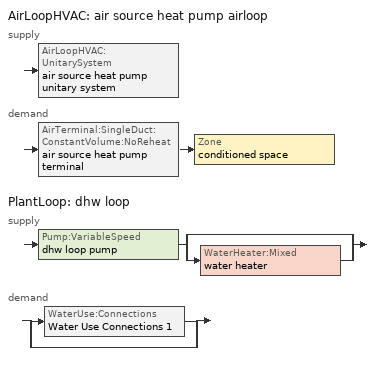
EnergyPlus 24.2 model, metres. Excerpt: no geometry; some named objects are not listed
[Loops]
AirLoopHVAC 'air source heat pump airloop'
 supply: AirLoopHVAC:UnitarySystem 'air source heat pump unitary system'
 demand: AirTerminal:SingleDuct:ConstantVolume:NoReheat 'air source heat pump terminal' > Zone 'conditioned space'
PlantLoop 'dhw loop'
 supply: Pump:VariableSpeed 'dhw loop pump' > split
  | bypass
  | WaterHeater:Mixed 'water heater'
 demand: split
  | WaterUse:Connections 'Water Use Connections 1'
  | bypass
[ZoneControl:Thermostat]
conditioned space Thermostat: Zone or ZoneList=conditioned space; Control Type Schedule=conditioned space Thermostat Schedule; Control 1=conditioned space temperature setpoint; Temperature Difference Between Cutout And Setpoint {deltaC}=0
[ThermostatSetpoint:DualSetpoint]
conditioned space temperature setpoint: Heating Setpoint Temperature Schedule=heating setpoint; Cooling Setpoint Temperature Schedule=cooling setpoint
[AirLoopHVAC:UnitarySystem] Control Type=Load; Controlling Zone or Thermostat Location=conditioned space; Dehumidification Control Type=None; Availability Schedule=Always On Discrete; Fan Placement=BlowThrough; DX Heating Coil Sizing Ratio=1; Use DOAS DX Cooling Coil=No; Minimum Supply Air Temperature {C}=2; Latent Load Control=SensibleOnlyLoadControl; Heating Supply Air Flow Rate Method=SupplyAirFlowRate; No Load Supply Air Flow Rate Method=SupplyAirFlowRate; No Load Supply Air Flow Rate {m3/s}=0; No Load Supply Air Flow Rate Control Set To Low Speed=Yes; Maximum Supply Air Temperature {C}=48.8889; Maximum Outdoor Dry-Bulb Temperature for Supplemental Heater Operation {C}=21; Ancillary On-Cycle Electric Power {W}=0; Ancillary Off-Cycle Electric Power {W}=0
Name | Supply Fan | Supply Air Fan Operating Mode Schedule | Heating Coil | Cooling Supply Air Flow Rate Method | Heating Supply Air Flow Rate {m3/s} | Cooling Coil | Cooling Supply Air Flow Rate {m3/s} | Design Specification Multispeed Object
unit heater unitary system | unit heater supply fan | unit heater auto fan schedule | unit heater htg coil | None | 0.00141584
air source heat pump unitary system | air source heat pump supply fan | air source heat pump auto fan schedule | air source heat pump htg coil | SupplyAirFlowRate | 0.223231 | air source heat pump clg coil | 0.284584 | Unitary System Performance Multispeed 1
[Fan:SystemModel] Availability Schedule=Always On Discrete; Speed Control Method=Discrete; Electric Power Minimum Flow Rate Fraction=0.2; Design Pressure Rise {Pa}=500; Motor Efficiency=1; Motor In Air Stream Fraction=1; Design Electric Power Consumption {W}=Autosize; Design Power Sizing Method=PowerPerFlow; Electric Power Per Unit Flow Rate Per Unit Pressure {W/((m3/s)-Pa)}=1.66667; Fan Total Efficiency=0.7; Motor Loss Radiative Fraction=0
Name | Design Maximum Air Flow Rate {m3/s} | Electric Power Per Unit Flow Rate {W/(m3/s)} | Number of Speeds | Speed Flow Fraction 1 | Speed Electric Power Fraction 1 | Speed Flow Fraction 2 | Speed Electric Power Fraction 2 | Speed Flow Fraction 3 | Speed Electric Power Fraction 3 | Speed Flow Fraction 4 | Speed Electric Power Fraction 4
unit heater supply fan | 0.00141584 | 28251.7 | 1 | 1 | 1
air source heat pump supply fan | 0.284584 | 794.58 | 4 | 0.28891 | 0.02411 | 0.394 | 0.06116 | 0.80701 | 0.52557 | 1 | 1
[Coil:Heating:Fuel]
unit heater htg coil: Availability Schedule=Always On Discrete; Fuel Type=OtherFuel1; Burner Efficiency=0.3; Nominal Capacity {W}=0.293071; On Cycle Parasitic Electric Load {W}=0; Off Cycle Parasitic Fuel Load {W}=0
[ZoneHVAC:Baseboard:Convective:Electric]
electric baseboard: Availability Schedule=Always On Discrete; Heating Design Capacity {W}=11104.2; Efficiency=1
[AirTerminal:SingleDuct:ConstantVolume:NoReheat]
air source heat pump terminal: Availability Schedule=Always On Discrete; Maximum Air Flow Rate {m3/s}=0.284584
[Zone equipment]
conditioned space: unit heater unitary system, electric baseboard, air source heat pump terminal
[AirLoopHVAC]
air source heat pump airloop: Design Supply Air Flow Rate {m3/s}=0.284584; Design Return Air Flow Fraction of Supply Air Flow=1
[Sizing:System]
air source heat pump airloop: Type of Load to Size On=Sensible; Design Outdoor Air Flow Rate {m3/s}=Autosize; Central Heating Maximum System Air Flow Ratio=0.3; Preheat Design Temperature {C}=7; Preheat Design Humidity Ratio {kgWater/kgDryAir}=0.008; Precool Design Temperature {C}=12.8; Precool Design Humidity Ratio {kgWater/kgDryAir}=0.008; Central Cooling Design Supply Air Temperature {C}=12.8; Central Heating Design Supply Air Temperature {C}=16.7; Type of Zone Sum to Use=NonCoincident; 100% Outdoor Air in Cooling=Yes; 100% Outdoor Air in Heating=Yes; Central Cooling Design Supply Air Humidity Ratio {kgWater/kgDryAir}=0.0085; Central Heating Design Supply Air Humidity Ratio {kgWater/kgDryAir}=0.008; Cooling Supply Air Flow Rate Method=DesignDay; Cooling Supply Air Flow Rate {m3/s}=0; Cooling Supply Air Flow Rate Per Floor Area {m3/s-m2}=0.00996765; Cooling Fraction of Autosized Cooling Supply Air Flow Rate=1; Cooling Supply Air Flow Rate Per Unit Cooling Capacity {m3/s-W}=3.94755e-05; Heating Supply Air Flow Rate Method=DesignDay; Heating Supply Air Flow Rate {m3/s}=0; Heating Supply Air Flow Rate Per Floor Area {m3/s-m2}=0.00996765; Heating Fraction of Autosized Heating Supply Air Flow Rate=1; Heating Fraction of Autosized Cooling Supply Air Flow Rate=1; Heating Supply Air Flow Rate Per Unit Heating Capacity {m3/s-W}=3.15882e-05; System Outdoor Air Method=ZoneSum; Zone Maximum Outdoor Air Fraction=1; Cooling Design Capacity Method=CoolingDesignCapacity; Cooling Design Capacity {W}=Autosize; Cooling Design Capacity Per Floor Area {W/m2}=234.7; Fraction of Autosized Cooling Design Capacity=1; Heating Design Capacity Method=HeatingDesignCapacity; Heating Design Capacity {W}=Autosize; Heating Design Capacity Per Floor Area {W/m2}=157; Fraction of Autosized Heating Design Capacity=1; Central Cooling Capacity Control Method=OnOff; Occupant Diversity=Autosize
[AvailabilityManager:Scheduled]
air source heat pump airloop Availability Manager: Schedule=Always On Discrete
[Coil:Heating:DX:MultiSpeed]
air source heat pump htg coil: Availability Schedule=Always On Discrete; Minimum Outdoor Dry-Bulb Temperature for Compressor Operation {C}=-28.8889; Crankcase Heater Capacity {W}=50; Maximum Outdoor Dry-Bulb Temperature for Crankcase Heater Operation {C}=10; Defrost Energy Input Ratio Function of Temperature Curve=Defrosteir; Maximum Outdoor Dry-Bulb Temperature for Defrost Operation {C}=4.44444; Defrost Strategy=ReverseCycle; Defrost Control=Timed; Defrost Time Period Fraction=0.058333; Resistive Defrost Heater Capacity {W}=AutoSize; Apply Part Load Fraction to Speeds Greater than 1=No; Fuel Type=Electricity; Region number for Calculating HSPF=4; Number of Speeds=2; Speed Gross Rated Heating Capacity 1 {W}=1946.98; Speed Gross Rated Heating COP 1 {W/W}=4.41255; Speed Rated Air Flow Rate 1 {m3/s}=0.104783; Speed Rated Supply Air Fan Power Per Volume Flow Rate 2017 1 {W/(m3/s)}=773.3; Speed Rated Supply Air Fan Power Per Volume Flow Rate 2023 1 {W/(m3/s)}=934.4; Speed Heating Capacity Function of Temperature Curve Name 1=Heat-CAP-fT1; Speed Heating Capacity Function of Flow Fraction Curve Name 1=Heat-CAP-fFF1; Speed Energy Input Ratio Function of Temperature Curve Name 1=Heat-EIR-fT1; Speed Energy Input Ratio Function of Flow Fraction Curve Name 1=Heat-EIR-fFF1; Speed Part Load Fraction Correlation Curve Name 1=Heat-PLF-fPLR1; Speed Rated Waste Heat Fraction of Power Input 1=0.2; Speed Waste Heat Function of Temperature Curve Name 1=ConstantBiquadratic 1; Speed Gross Rated Heating Capacity 2 {W}=5341.95; Speed Gross Rated Heating COP 2 {W/W}=3.6864; Speed Rated Air Flow Rate 2 {m3/s}=0.292691; Speed Rated Supply Air Fan Power Per Volume Flow Rate 2017 2 {W/(m3/s)}=773.3; Speed Rated Supply Air Fan Power Per Volume Flow Rate 2023 2 {W/(m3/s)}=934.4; Speed Heating Capacity Function of Temperature Curve Name 2=Heat-CAP-fT2; Speed Heating Capacity Function of Flow Fraction Curve Name 2=Heat-CAP-fFF2; Speed Energy Input Ratio Function of Temperature Curve Name 2=Heat-EIR-fT2; Speed Energy Input Ratio Function of Flow Fraction Curve Name 2=Heat-EIR-fFF2; Speed Part Load Fraction Correlation Curve Name 2=Heat-PLF-fPLR2; Speed Rated Waste Heat Fraction of Power Input 2=0.2; Speed Waste Heat Function of Temperature Curve Name 2=ConstantBiquadratic 1
[Coil:Cooling:DX:MultiSpeed]
air source heat pump clg coil: Availability Schedule=Always On Discrete; Condenser Type=AirCooled; Minimum Outdoor Dry-Bulb Temperature for Compressor Operation {C}=-25; Apply Part Load Fraction to Speeds Greater than 1=No; Apply Latent Degradation to Speeds Greater than 1=No; Crankcase Heater Capacity {W}=50; Maximum Outdoor Dry-Bulb Temperature for Crankcase Heater Operation {C}=10; Basin Heater Capacity {W/K}=0; Basin Heater Setpoint Temperature {C}=2; Fuel Type=Electricity; Number of Speeds=2; Speed Gross Rated Total Cooling Capacity 1 {W}=2094.41; Speed Gross Rated Sensible Heat Ratio 1=0.804913; Speed Gross Rated Cooling COP 1 {W/W}=5.56409; Speed Rated Air Flow Rate 1 {m3/s}=0.112091; Speed Rated Evaporator Fan Power Per Volume Flow Rate 2017 1 {W/(m3/s)}=773.3; Speed Rated Evaporator Fan Power Per Volume Flow Rate 2023 1 {W/(m3/s)}=934.4; Speed Total Cooling Capacity Function of Temperature Curve Name 1=Cool-CAP-fT1; Speed Total Cooling Capacity Function of Flow Fraction Curve Name 1=Cool-CAP-fFF1; Speed Energy Input Ratio Function of Temperature Curve Name 1=Cool-EIR-fT1; Speed Energy Input Ratio Function of Flow Fraction Curve Name 1=Cool-EIR-fFF1; Speed Part Load Fraction Correlation Curve Name 1=Cool-PLF-fPLR1; Speed Nominal Time for Condensate Removal to Begin 1 {s}=1000; Speed Ratio of Initial Moisture Evaporation Rate and Steady State Latent Capacity 1=1.5; Speed Maximum Cycling Rate 1 {cycles/hr}=3; Speed Latent Capacity Time Constant 1 {s}=45; Speed Rated Waste Heat Fraction of Power Input 1=0.2; Speed Waste Heat Function of Temperature Curve Name 1=ConstantBiquadratic; Speed Evaporative Condenser Effectiveness 1=0.9; Speed Evaporative Condenser Air Flow Rate 1 {m3/s}=AutoSize; Speed Rated Evaporative Condenser Pump Power Consumption 1 {W}=AutoSize; Speed Gross Rated Total Cooling Capacity 2 {W}=5401.67; Speed Gross Rated Sensible Heat Ratio 2=0.759942; Speed Gross Rated Cooling COP 2 {W/W}=4.93839; Speed Rated Air Flow Rate 2 {m3/s}=0.284495; Speed Rated Evaporator Fan Power Per Volume Flow Rate 2017 2 {W/(m3/s)}=773.3; Speed Rated Evaporator Fan Power Per Volume Flow Rate 2023 2 {W/(m3/s)}=934.4; Speed Total Cooling Capacity Function of Temperature Curve Name 2=Cool-CAP-fT2; Speed Total Cooling Capacity Function of Flow Fraction Curve Name 2=Cool-CAP-fFF2; Speed Energy Input Ratio Function of Temperature Curve Name 2=Cool-EIR-fT2; Speed Energy Input Ratio Function of Flow Fraction Curve Name 2=Cool-EIR-fFF2; Speed Part Load Fraction Correlation Curve Name 2=Cool-PLF-fPLR2; Speed Nominal Time for Condensate Removal to Begin 2 {s}=1000; Speed Ratio of Initial Moisture Evaporation Rate and Steady State Latent Capacity 2=1.5; Speed Maximum Cycling Rate 2 {cycles/hr}=3; Speed Latent Capacity Time Constant 2 {s}=45; Speed Rated Waste Heat Fraction of Power Input 2=0.2; Speed Waste Heat Function of Temperature Curve Name 2=ConstantBiquadratic; Speed Evaporative Condenser Effectiveness 2=0.9; Speed Evaporative Condenser Air Flow Rate 2 {m3/s}=AutoSize; Speed Rated Evaporative Condenser Pump Power Consumption 2 {W}=AutoSize
[UnitarySystemPerformance:Multispeed]
Unitary System Performance Multispeed 1: Number of Speeds for Heating=2; Number of Speeds for Cooling=2; Single Mode Operation=No; No Load Supply Air Flow Rate Ratio=1; Heating Speed Supply Air Flow Ratio 1=0.368313; Cooling Speed Supply Air Flow Ratio 1=0.394; Heating Speed Supply Air Flow Ratio 2=1.02881; Cooling Speed Supply Air Flow Ratio 2=1
[PlantLoop]
dhw loop: Fluid Type=Water; Plant Equipment Operation Scheme=dhw loop Operation Schemes; Maximum Loop Temperature {C}=100; Minimum Loop Temperature {C}=0; Maximum Loop Flow Rate {m3/s}=0.01; Minimum Loop Flow Rate {m3/s}=0; Plant Loop Volume {m3}=0.003; Load Distribution Scheme=Optimal; Plant Loop Demand Calculation Scheme=SingleSetpoint; Common Pipe Simulation=None
[Sizing:Plant]
dhw loop: Loop Type=Heating; Design Loop Exit Temperature {C}=56; Loop Design Temperature Difference {deltaC}=5.55556; Sizing Option=NonCoincident; Zone Timesteps in Averaging Window=1; Coincident Sizing Factor Mode=None
[Pump:VariableSpeed]
dhw loop pump: Design Maximum Flow Rate {m3/s}=0.01; Design Pump Head {Pa}=1; Design Power Consumption {W}=0; Motor Efficiency=0.85; Fraction of Motor Inefficiencies to Fluid Stream=0; Coefficient 1 of the Part Load Performance Curve=0; Coefficient 2 of the Part Load Performance Curve=1; Coefficient 3 of the Part Load Performance Curve=0; Coefficient 4 of the Part Load Performance Curve=0; Design Minimum Flow Rate {m3/s}=0; Pump Control Type=Intermittent; Skin Loss Radiative Fraction=0.5; Design Power Sizing Method=PowerPerFlowPerPressure; Design Electric Power per Unit Flow Rate {W/(m3/s)}=348701.1; Design Shaft Power per Unit Flow Rate per Unit Head {W/((m3/s)-Pa)}=1.28205; Design Minimum Flow Rate Fraction=0
[WaterHeater:Mixed]
water heater: Tank Volume {m3}=0.221447; Setpoint Temperature Schedule=water heater setpoint; Deadband Temperature Difference {deltaC}=2; Maximum Temperature Limit {C}=99; Heater Control Type=Cycle; Heater Maximum Capacity {W}=5500.06; Heater Minimum Capacity {W}=0; Heater Ignition Minimum Flow Rate {m3/s}=0; Heater Ignition Delay {s}=0; Heater Fuel Type=Electricity; Heater Thermal Efficiency=1; Off Cycle Parasitic Fuel Consumption Rate {W}=0; Off Cycle Parasitic Fuel Type=Electricity; Off Cycle Parasitic Heat Fraction to Tank=0; On Cycle Parasitic Fuel Consumption Rate {W}=0; On Cycle Parasitic Fuel Type=Electricity; On Cycle Parasitic Heat Fraction to Tank=0; Ambient Temperature Indicator=Zone; Ambient Temperature Zone=conditioned space; Off Cycle Loss Coefficient to Ambient Temperature {W/K}=2.93714; Off Cycle Loss Fraction to Zone=1; On Cycle Loss Coefficient to Ambient Temperature {W/K}=2.93714; On Cycle Loss Fraction to Zone=1; Use Side Effectiveness=1; Source Side Effectiveness=1; Use Side Design Flow Rate {m3/s}=Autosize; Source Side Design Flow Rate {m3/s}=Autosize; Indirect Water Heating Recovery Time {hr}=1.5; Source Side Flow Control Mode=IndirectHeatPrimarySetpoint
[WaterHeater:Sizing]
water heater: Design Mode=PeakDraw; Time Storage Can Meet Peak Draw {hr}=0.538503; Time for Tank Recovery {hr}=0; Nominal Tank Volume for Autosizing Plant Connections {m3}=1
[SetpointManager:Scheduled]
Setpoint Manager Scheduled 1: Control Variable=Temperature; Schedule=dhw temp
[WaterUse:Connections]
Water Use Connections 1: Drain Water Heat Exchanger Type=None; Drain Water Heat Exchanger Destination=Plant; Water Use Equipment Name 1=dhw fixtures; Water Use Equipment Name 2=dhw distribution waste; Water Use Equipment Name 3=clothes washer; Water Use Equipment Name 4=dishwasher
[WaterUse:Equipment]
Name | Peak Flow Rate {m3/s} | Flow Rate Fraction Schedule | Target Temperature Schedule
dhw fixtures | 4.42001e-06 | dhw fixtures schedule | mixed water temperature schedule
dhw distribution waste | 1.33996e-06 | dhw fixtures schedule | mixed water temperature schedule
clothes washer | 9.69919e-07 | clothes washer schedule
dishwasher | 2.90872e-07 | dishwasher schedule
[PlantEquipmentOperationSchemes]
dhw loop Operation Schemes: Control Scheme Object Type 1=PlantEquipmentOperation:HeatingLoad; Control Scheme Name 1=dhw loop Heating Operation Scheme; Control Scheme Schedule Name 1=Always On Discrete
[PlantEquipmentOperation:HeatingLoad]
dhw loop Heating Operation Scheme: Load Range Lower Limit 1 {W}=0; Load Range Upper Limit 1 {W}=1000000000; Range Equipment List Name 1=dhw loop Heating Equipment List
[PlantEquipmentList]
dhw loop Heating Equipment List: WaterHeater:Mixed, water heater
[EnergyManagementSystem:GlobalVariable]
air_source_heat_pump_airloop_Fan_RTF
infil_program_Qfan
infil_program_Qinf
natural_vent_program_Qnv
natural_vent_program_Qwhf
[EnergyManagementSystem:InternalVariable]
air_source_heat_pump_airloop_max_sup_fan_mfr: Internal Data Index Key=air source heat pump supply fan; Internal Data Type=Fan Maximum Mass Flow Rate
[EnergyManagementSystem:Sensor]
Name | Output:Variable or Output:Meter Index Key | Output:Variable or Output:Meter
airflow_gain | infil flow | Infiltration Sensible Heat Gain Energy
airflow_gain_1 | natural vent flow | Infiltration Sensible Heat Gain Energy
airflow_gain_2 | whole house fan flow | Infiltration Sensible Heat Gain Energy
airflow_loss | infil flow | Infiltration Sensible Heat Loss Energy
airflow_loss_1 | natural vent flow | Infiltration Sensible Heat Loss Energy
airflow_loss_2 | whole house fan flow | Infiltration Sensible Heat Loss Energy
air_source_heat_pump_airloop_Fan_RTF_s | air source heat pump supply fan | Fan Runtime Fraction Speed 1
air_source_heat_pump_airloop_Fan_RTF_s_1 | air source heat pump supply fan | Fan Runtime Fraction Speed 2
air_source_heat_pump_airloop_Fan_RTF_s_2 | air source heat pump supply fan | Fan Runtime Fraction Speed 3
air_source_heat_pump_airloop_Fan_RTF_s_3 | air source heat pump supply fan | Fan Runtime Fraction Speed 4
air_source_heat_pump_clg_coil_s | air source heat pump clg coil | Cooling Coil Total Cooling Energy
air_source_heat_pump_htg_coil_s | air source heat pump htg coil | Heating Coil Heating Energy
air_source_heat_pump_supply_fan_s | air source heat pump supply fan | Fan Electricity Energy
clg_load_cond |  | Cooling:EnergyTransfer:Zone:CONDITIONED SPACE
clg_sp_s; clg_sp_s_1 | cooling setpoint | Schedule Value
clothes_dryer_exhaust_0_sch_s | clothes dryer exhaust 0 schedule | Schedule Value
conditioned_space_clg_unmet_s | conditioned space | Zone Cooling Setpoint Not Met Time
conditioned_space_htg_unmet_s | conditioned space | Zone Heating Setpoint Not Met Time
cool_season | cooling season schedule | Schedule Value
dhw_loss | water heater | Water Heater Heat Loss Energy
dhw_rtf | water heater | Water Heater Runtime Fraction
fridge_tin_s; tin_s; tin_s_1 | conditioned space | Zone Mean Air Temperature
htg_load_cond |  | Heating:EnergyTransfer:Zone:CONDITIONED SPACE
htg_sp_s; htg_sp_s_1 | heating setpoint | Schedule Value
ig_ee_conv | clothes dryer | Electric Equipment Convective Heating Energy
ig_ee_conv_1 | clothes washer | Electric Equipment Convective Heating Energy
ig_ee_conv_2 | cooking range | Electric Equipment Convective Heating Energy
ig_ee_conv_3 | dishwasher | Electric Equipment Convective Heating Energy
ig_ee_conv_4 | fridge | Electric Equipment Convective Heating Energy
ig_ee_conv_5 | misc plug loads | Electric Equipment Convective Heating Energy
ig_ee_conv_6 | whole house fan | Electric Equipment Convective Heating Energy
ig_ee_rad | clothes dryer | Electric Equipment Radiant Heating Energy
ig_ee_rad_1 | clothes washer | Electric Equipment Radiant Heating Energy
ig_ee_rad_2 | cooking range | Electric Equipment Radiant Heating Energy
ig_ee_rad_3 | dishwasher | Electric Equipment Radiant Heating Energy
ig_ee_rad_4 | fridge | Electric Equipment Radiant Heating Energy
ig_ee_rad_5 | misc plug loads | Electric Equipment Radiant Heating Energy
ig_ee_rad_6 | whole house fan | Electric Equipment Radiant Heating Energy
ig_lgt_conv | interior lighting | Lights Convective Heating Energy
ig_lgt_rad | interior lighting | Lights Radiant Heating Energy
ig_lgt_vis | interior lighting | Lights Visible Radiation Heating Energy
ig_oe_conv | clothes dryer 1 | Other Equipment Convective Heating Energy
ig_oe_conv_1 | cooking range 1 | Other Equipment Convective Heating Energy
ig_oe_conv_2 | general water use latent | Other Equipment Convective Heating Energy
ig_oe_conv_3 | general water use sensible | Other Equipment Convective Heating Energy
ig_oe_conv_4 | water heater energy adjustment1 | Other Equipment Convective Heating Energy
ig_oe_rad | clothes dryer 1 | Other Equipment Radiant Heating Energy
ig_oe_rad_1 | cooking range 1 | Other Equipment Radiant Heating Energy
ig_oe_rad_2 | general water use latent | Other Equipment Radiant Heating Energy
ig_oe_rad_3 | general water use sensible | Other Equipment Radiant Heating Energy
ig_oe_rad_4 | water heater energy adjustment1 | Other Equipment Radiant Heating Energy
ig_ppl_conv | occupants | People Convective Heating Energy
ig_ppl_rad | occupants | People Radiant Heating Energy
im_conv | furniture mass conditioned space 1 | Surface Inside Face Convection Heat Gain Energy
im_conv_1 | partition wall mass | Surface Inside Face Convection Heat Gain Energy
im_ig | furniture mass conditioned space 1 | Surface Inside Face Internal Gains Radiation Heat Gain Energy
im_ig_1 | partition wall mass | Surface Inside Face Internal Gains Radiation Heat Gain Energy
im_lgt | furniture mass conditioned space 1 | Surface Inside Face Lights Radiation Heat Gain Energy
im_lgt_1 | partition wall mass | Surface Inside Face Lights Radiation Heat Gain Energy
im_sol | furniture mass conditioned space 1 | Surface Inside Face Solar Radiation Heat Gain Energy
im_sol_1 | partition wall mass | Surface Inside Face Solar Radiation Heat Gain Energy
im_surf | furniture mass conditioned space 1 | Surface Inside Face Net Surface Thermal Radiation Heat Gain Energy
im_surf_1 | partition wall mass | Surface Inside Face Net Surface Thermal Radiation Heat Gain Energy
mech_vent_bath_fan_0_sch_s | mech vent bath fan 0 schedule | Schedule Value
mech_vent_range_fan_0_sch_s | mech vent range fan 0 schedule | Schedule Value
mv_conv | mech vent bath fan 0 | Electric Equipment Convective Heating Energy
mv_conv_1 | mech vent house fan | Electric Equipment Convective Heating Energy
mv_conv_2 | mech vent house fan cfis | Electric Equipment Convective Heating Energy
mv_conv_3 | mech vent range fan 0 | Electric Equipment Convective Heating Energy
mv_conv_4 | mech vent house fan latent load | Other Equipment Convective Heating Energy
mv_conv_5 | mech vent house fan sensible load | Other Equipment Convective Heating Energy
mv_rad | mech vent bath fan 0 | Electric Equipment Radiant Heating Energy
mv_rad_1 | mech vent house fan | Electric Equipment Radiant Heating Energy
mv_rad_2 | mech vent house fan cfis | Electric Equipment Radiant Heating Energy
mv_rad_3 | mech vent range fan 0 | Electric Equipment Radiant Heating Energy
mv_rad_4 | mech vent house fan latent load | Other Equipment Radiant Heating Energy
mv_rad_5 | mech vent house fan sensible load | Other Equipment Radiant Heating Energy
natural_vent_s | natural vent schedule | Schedule Value
out_pb_s |  | Site Outdoor Air Barometric Pressure
out_wt_s |  | Site Outdoor Air Humidity Ratio
site_vw_s |  | Site Wind Speed
ss_back_out | Window1 | Surface Window Shortwave from Zone Back Out Window Heat Transfer Rate
ss_back_out_1 | Window10 | Surface Window Shortwave from Zone Back Out Window Heat Transfer Rate
ss_back_out_10 | Window5 | Surface Window Shortwave from Zone Back Out Window Heat Transfer Rate
ss_back_out_11 | Window7 | Surface Window Shortwave from Zone Back Out Window Heat Transfer Rate
ss_back_out_12 | Window8 | Surface Window Shortwave from Zone Back Out Window Heat Transfer Rate
ss_back_out_13 | Window9 | Surface Window Shortwave from Zone Back Out Window Heat Transfer Rate
ss_back_out_2 | Window11 | Surface Window Shortwave from Zone Back Out Window Heat Transfer Rate
ss_back_out_3 | Window12 | Surface Window Shortwave from Zone Back Out Window Heat Transfer Rate
ss_back_out_4 | Window13 | Surface Window Shortwave from Zone Back Out Window Heat Transfer Rate
ss_back_out_5 | Window14 | Surface Window Shortwave from Zone Back Out Window Heat Transfer Rate
ss_back_out_6 | Window15 | Surface Window Shortwave from Zone Back Out Window Heat Transfer Rate
ss_back_out_7 | Window2 | Surface Window Shortwave from Zone Back Out Window Heat Transfer Rate
ss_back_out_8 | Window3 | Surface Window Shortwave from Zone Back Out Window Heat Transfer Rate
ss_back_out_9 | Window4 | Surface Window Shortwave from Zone Back Out Window Heat Transfer Rate
ss_conv | Door1 | Surface Inside Face Convection Heat Gain Energy
ss_conv_1 | Window1 | Surface Inside Face Convection Heat Gain Energy
ss_conv_10 | Window4 | Surface Inside Face Convection Heat Gain Energy
ss_conv_11 | Window5 | Surface Inside Face Convection Heat Gain Energy
ss_conv_12 | Window7 | Surface Inside Face Convection Heat Gain Energy
ss_conv_13 | Window8 | Surface Inside Face Convection Heat Gain Energy
ss_conv_14 | Window9 | Surface Inside Face Convection Heat Gain Energy
ss_conv_2 | Window10 | Surface Inside Face Convection Heat Gain Energy
ss_conv_3 | Window11 | Surface Inside Face Convection Heat Gain Energy
ss_conv_4 | Window12 | Surface Inside Face Convection Heat Gain Energy
ss_conv_5 | Window13 | Surface Inside Face Convection Heat Gain Energy
ss_conv_6 | Window14 | Surface Inside Face Convection Heat Gain Energy
ss_conv_7 | Window15 | Surface Inside Face Convection Heat Gain Energy
ss_conv_8 | Window2 | Surface Inside Face Convection Heat Gain Energy
ss_conv_9 | Window3 | Surface Inside Face Convection Heat Gain Energy
ss_ig | Door1 | Surface Inside Face Internal Gains Radiation Heat Gain Energy
ss_ig_1 | Window1 | Surface Inside Face Internal Gains Radiation Heat Gain Energy
ss_ig_10 | Window4 | Surface Inside Face Internal Gains Radiation Heat Gain Energy
ss_ig_11 | Window5 | Surface Inside Face Internal Gains Radiation Heat Gain Energy
ss_ig_12 | Window7 | Surface Inside Face Internal Gains Radiation Heat Gain Energy
ss_ig_13 | Window8 | Surface Inside Face Internal Gains Radiation Heat Gain Energy
ss_ig_14 | Window9 | Surface Inside Face Internal Gains Radiation Heat Gain Energy
ss_ig_2 | Window10 | Surface Inside Face Internal Gains Radiation Heat Gain Energy
ss_ig_3 | Window11 | Surface Inside Face Internal Gains Radiation Heat Gain Energy
ss_ig_4 | Window12 | Surface Inside Face Internal Gains Radiation Heat Gain Energy
ss_ig_5 | Window13 | Surface Inside Face Internal Gains Radiation Heat Gain Energy
ss_ig_6 | Window14 | Surface Inside Face Internal Gains Radiation Heat Gain Energy
ss_ig_7 | Window15 | Surface Inside Face Internal Gains Radiation Heat Gain Energy
ss_ig_8 | Window2 | Surface Inside Face Internal Gains Radiation Heat Gain Energy
ss_ig_9 | Window3 | Surface Inside Face Internal Gains Radiation Heat Gain Energy
ss_lgt | Door1 | Surface Inside Face Lights Radiation Heat Gain Energy
ss_sol | Door1 | Surface Inside Face Solar Radiation Heat Gain Energy
ss_surf | Door1 | Surface Inside Face Net Surface Thermal Radiation Heat Gain Energy
ss_surf_1 | Window1 | Surface Inside Face Net Surface Thermal Radiation Heat Gain Energy
ss_surf_10 | Window4 | Surface Inside Face Net Surface Thermal Radiation Heat Gain Energy
ss_surf_11 | Window5 | Surface Inside Face Net Surface Thermal Radiation Heat Gain Energy
ss_surf_12 | Window7 | Surface Inside Face Net Surface Thermal Radiation Heat Gain Energy
ss_surf_13 | Window8 | Surface Inside Face Net Surface Thermal Radiation Heat Gain Energy
ss_surf_14 | Window9 | Surface Inside Face Net Surface Thermal Radiation Heat Gain Energy
ss_surf_2 | Window10 | Surface Inside Face Net Surface Thermal Radiation Heat Gain Energy
ss_surf_3 | Window11 | Surface Inside Face Net Surface Thermal Radiation Heat Gain Energy
ss_surf_4 | Window12 | Surface Inside Face Net Surface Thermal Radiation Heat Gain Energy
ss_surf_5 | Window13 | Surface Inside Face Net Surface Thermal Radiation Heat Gain Energy
ss_surf_6 | Window14 | Surface Inside Face Net Surface Thermal Radiation Heat Gain Energy
ss_surf_7 | Window15 | Surface Inside Face Net Surface Thermal Radiation Heat Gain Energy
ss_surf_8 | Window2 | Surface Inside Face Net Surface Thermal Radiation Heat Gain Energy
ss_surf_9 | Window3 | Surface Inside Face Net Surface Thermal Radiation Heat Gain Energy
ss_trans_in | Window1 | Surface Window Transmitted Solar Radiation Rate
ss_trans_in_1 | Window10 | Surface Window Transmitted Solar Radiation Rate
ss_trans_in_10 | Window5 | Surface Window Transmitted Solar Radiation Rate
ss_trans_in_11 | Window7 | Surface Window Transmitted Solar Radiation Rate
ss_trans_in_12 | Window8 | Surface Window Transmitted Solar Radiation Rate
ss_trans_in_13 | Window9 | Surface Window Transmitted Solar Radiation Rate
ss_trans_in_2 | Window11 | Surface Window Transmitted Solar Radiation Rate
ss_trans_in_3 | Window12 | Surface Window Transmitted Solar Radiation Rate
ss_trans_in_4 | Window13 | Surface Window Transmitted Solar Radiation Rate
ss_trans_in_5 | Window14 | Surface Window Transmitted Solar Radiation Rate
ss_trans_in_6 | Window15 | Surface Window Transmitted Solar Radiation Rate
ss_trans_in_7 | Window2 | Surface Window Transmitted Solar Radiation Rate
ss_trans_in_8 | Window3 | Surface Window Transmitted Solar Radiation Rate
ss_trans_in_9 | Window4 | Surface Window Transmitted Solar Radiation Rate
ss_trans_out | Window1 | Surface Inside Face Initial Transmitted Diffuse Transmitted Out Window Solar Radiation Rate
ss_trans_out_1 | Window10 | Surface Inside Face Initial Transmitted Diffuse Transmitted Out Window Solar Radiation Rate
ss_trans_out_10 | Window5 | Surface Inside Face Initial Transmitted Diffuse Transmitted Out Window Solar Radiation Rate
ss_trans_out_11 | Window7 | Surface Inside Face Initial Transmitted Diffuse Transmitted Out Window Solar Radiation Rate
ss_trans_out_12 | Window8 | Surface Inside Face Initial Transmitted Diffuse Transmitted Out Window Solar Radiation Rate
ss_trans_out_13 | Window9 | Surface Inside Face Initial Transmitted Diffuse Transmitted Out Window Solar Radiation Rate
ss_trans_out_2 | Window11 | Surface Inside Face Initial Transmitted Diffuse Transmitted Out Window Solar Radiation Rate
ss_trans_out_3 | Window12 | Surface Inside Face Initial Transmitted Diffuse Transmitted Out Window Solar Radiation Rate
ss_trans_out_4 | Window13 | Surface Inside Face Initial Transmitted Diffuse Transmitted Out Window Solar Radiation Rate
ss_trans_out_5 | Window14 | Surface Inside Face Initial Transmitted Diffuse Transmitted Out Window Solar Radiation Rate
ss_trans_out_6 | Window15 | Surface Inside Face Initial Transmitted Diffuse Transmitted Out Window Solar Radiation Rate
ss_trans_out_7 | Window2 | Surface Inside Face Initial Transmitted Diffuse Transmitted Out Window Solar Radiation Rate
ss_trans_out_8 | Window3 | Surface Inside Face Initial Transmitted Diffuse Transmitted Out Window Solar Radiation Rate
ss_trans_out_9 | Window4 | Surface Inside Face Initial Transmitted Diffuse Transmitted Out Window Solar Radiation Rate
s_conv | Floor1 | Surface Inside Face Convection Heat Gain Energy
s_conv_1 | Floor2 | Surface Inside Face Convection Heat Gain Energy
s_conv_10 | Slab1 | Surface Inside Face Convection Heat Gain Energy
s_conv_11 | Wall1:135 | Surface Inside Face Convection Heat Gain Energy
s_conv_12 | Wall1:225 | Surface Inside Face Convection Heat Gain Energy
s_conv_13 | Wall1:315 | Surface Inside Face Convection Heat Gain Energy
s_conv_14 | Wall1:45 | Surface Inside Face Convection Heat Gain Energy
s_conv_15 | Wall2:135 | Surface Inside Face Convection Heat Gain Energy
s_conv_16 | Wall2:225 | Surface Inside Face Convection Heat Gain Energy
s_conv_17 | Wall2:315 | Surface Inside Face Convection Heat Gain Energy
s_conv_18 | Wall2:45 | Surface Inside Face Convection Heat Gain Energy
s_conv_2 | Floor3 | Surface Inside Face Convection Heat Gain Energy
s_conv_3 | FoundationWall1 | Surface Inside Face Convection Heat Gain Energy
s_conv_4 | inferred conditioned ceiling | Surface Inside Face Convection Heat Gain Energy
s_conv_5 | inferred conditioned floor | Surface Inside Face Convection Heat Gain Energy
s_conv_6 | RimJoist1:135 | Surface Inside Face Convection Heat Gain Energy
s_conv_7 | RimJoist1:225 | Surface Inside Face Convection Heat Gain Energy
s_conv_8 | RimJoist1:315 | Surface Inside Face Convection Heat Gain Energy
s_conv_9 | RimJoist1:45 | Surface Inside Face Convection Heat Gain Energy
s_ig | Floor1 | Surface Inside Face Internal Gains Radiation Heat Gain Energy
s_ig_1 | Floor2 | Surface Inside Face Internal Gains Radiation Heat Gain Energy
s_ig_10 | Slab1 | Surface Inside Face Internal Gains Radiation Heat Gain Energy
s_ig_11 | Wall1:135 | Surface Inside Face Internal Gains Radiation Heat Gain Energy
s_ig_12 | Wall1:225 | Surface Inside Face Internal Gains Radiation Heat Gain Energy
s_ig_13 | Wall1:315 | Surface Inside Face Internal Gains Radiation Heat Gain Energy
s_ig_14 | Wall1:45 | Surface Inside Face Internal Gains Radiation Heat Gain Energy
s_ig_15 | Wall2:135 | Surface Inside Face Internal Gains Radiation Heat Gain Energy
s_ig_16 | Wall2:225 | Surface Inside Face Internal Gains Radiation Heat Gain Energy
s_ig_17 | Wall2:315 | Surface Inside Face Internal Gains Radiation Heat Gain Energy
s_ig_18 | Wall2:45 | Surface Inside Face Internal Gains Radiation Heat Gain Energy
s_ig_2 | Floor3 | Surface Inside Face Internal Gains Radiation Heat Gain Energy
s_ig_3 | FoundationWall1 | Surface Inside Face Internal Gains Radiation Heat Gain Energy
s_ig_4 | inferred conditioned ceiling | Surface Inside Face Internal Gains Radiation Heat Gain Energy
s_ig_5 | inferred conditioned floor | Surface Inside Face Internal Gains Radiation Heat Gain Energy
s_ig_6 | RimJoist1:135 | Surface Inside Face Internal Gains Radiation Heat Gain Energy
s_ig_7 | RimJoist1:225 | Surface Inside Face Internal Gains Radiation Heat Gain Energy
s_ig_8 | RimJoist1:315 | Surface Inside Face Internal Gains Radiation Heat Gain Energy
s_ig_9 | RimJoist1:45 | Surface Inside Face Internal Gains Radiation Heat Gain Energy
s_lgt | Floor1 | Surface Inside Face Lights Radiation Heat Gain Energy
s_lgt_1 | Floor2 | Surface Inside Face Lights Radiation Heat Gain Energy
s_lgt_10 | Slab1 | Surface Inside Face Lights Radiation Heat Gain Energy
s_lgt_11 | Wall1:135 | Surface Inside Face Lights Radiation Heat Gain Energy
s_lgt_12 | Wall1:225 | Surface Inside Face Lights Radiation Heat Gain Energy
s_lgt_13 | Wall1:315 | Surface Inside Face Lights Radiation Heat Gain Energy
s_lgt_14 | Wall1:45 | Surface Inside Face Lights Radiation Heat Gain Energy
s_lgt_15 | Wall2:135 | Surface Inside Face Lights Radiation Heat Gain Energy
s_lgt_16 | Wall2:225 | Surface Inside Face Lights Radiation Heat Gain Energy
s_lgt_17 | Wall2:315 | Surface Inside Face Lights Radiation Heat Gain Energy
s_lgt_18 | Wall2:45 | Surface Inside Face Lights Radiation Heat Gain Energy
s_lgt_2 | Floor3 | Surface Inside Face Lights Radiation Heat Gain Energy
s_lgt_3 | FoundationWall1 | Surface Inside Face Lights Radiation Heat Gain Energy
s_lgt_4 | inferred conditioned ceiling | Surface Inside Face Lights Radiation Heat Gain Energy
s_lgt_5 | inferred conditioned floor | Surface Inside Face Lights Radiation Heat Gain Energy
s_lgt_6 | RimJoist1:135 | Surface Inside Face Lights Radiation Heat Gain Energy
s_lgt_7 | RimJoist1:225 | Surface Inside Face Lights Radiation Heat Gain Energy
s_lgt_8 | RimJoist1:315 | Surface Inside Face Lights Radiation Heat Gain Energy
s_lgt_9 | RimJoist1:45 | Surface Inside Face Lights Radiation Heat Gain Energy
s_sol | Floor1 | Surface Inside Face Solar Radiation Heat Gain Energy
s_sol_1 | Floor2 | Surface Inside Face Solar Radiation Heat Gain Energy
s_sol_10 | Slab1 | Surface Inside Face Solar Radiation Heat Gain Energy
s_sol_11 | Wall1:135 | Surface Inside Face Solar Radiation Heat Gain Energy
s_sol_12 | Wall1:225 | Surface Inside Face Solar Radiation Heat Gain Energy
s_sol_13 | Wall1:315 | Surface Inside Face Solar Radiation Heat Gain Energy
s_sol_14 | Wall1:45 | Surface Inside Face Solar Radiation Heat Gain Energy
s_sol_15 | Wall2:135 | Surface Inside Face Solar Radiation Heat Gain Energy
s_sol_16 | Wall2:225 | Surface Inside Face Solar Radiation Heat Gain Energy
s_sol_17 | Wall2:315 | Surface Inside Face Solar Radiation Heat Gain Energy
s_sol_18 | Wall2:45 | Surface Inside Face Solar Radiation Heat Gain Energy
s_sol_2 | Floor3 | Surface Inside Face Solar Radiation Heat Gain Energy
s_sol_3 | FoundationWall1 | Surface Inside Face Solar Radiation Heat Gain Energy
s_sol_4 | inferred conditioned ceiling | Surface Inside Face Solar Radiation Heat Gain Energy
s_sol_5 | inferred conditioned floor | Surface Inside Face Solar Radiation Heat Gain Energy
s_sol_6 | RimJoist1:135 | Surface Inside Face Solar Radiation Heat Gain Energy
s_sol_7 | RimJoist1:225 | Surface Inside Face Solar Radiation Heat Gain Energy
s_sol_8 | RimJoist1:315 | Surface Inside Face Solar Radiation Heat Gain Energy
s_sol_9 | RimJoist1:45 | Surface Inside Face Solar Radiation Heat Gain Energy
s_surf | Floor1 | Surface Inside Face Net Surface Thermal Radiation Heat Gain Energy
s_surf_1 | Floor2 | Surface Inside Face Net Surface Thermal Radiation Heat Gain Energy
s_surf_10 | Slab1 | Surface Inside Face Net Surface Thermal Radiation Heat Gain Energy
s_surf_11 | Wall1:135 | Surface Inside Face Net Surface Thermal Radiation Heat Gain Energy
s_surf_12 | Wall1:225 | Surface Inside Face Net Surface Thermal Radiation Heat Gain Energy
s_surf_13 | Wall1:315 | Surface Inside Face Net Surface Thermal Radiation Heat Gain Energy
s_surf_14 | Wall1:45 | Surface Inside Face Net Surface Thermal Radiation Heat Gain Energy
s_surf_15 | Wall2:135 | Surface Inside Face Net Surface Thermal Radiation Heat Gain Energy
s_surf_16 | Wall2:225 | Surface Inside Face Net Surface Thermal Radiation Heat Gain Energy
s_surf_17 | Wall2:315 | Surface Inside Face Net Surface Thermal Radiation Heat Gain Energy
s_surf_18 | Wall2:45 | Surface Inside Face Net Surface Thermal Radiation Heat Gain Energy
s_surf_2 | Floor3 | Surface Inside Face Net Surface Thermal Radiation Heat Gain Energy
s_surf_3 | FoundationWall1 | Surface Inside Face Net Surface Thermal Radiation Heat Gain Energy
s_surf_4 | inferred conditioned ceiling | Surface Inside Face Net Surface Thermal Radiation Heat Gain Energy
s_surf_5 | inferred conditioned floor | Surface Inside Face Net Surface Thermal Radiation Heat Gain Energy
s_surf_6 | RimJoist1:135 | Surface Inside Face Net Surface Thermal Radiation Heat Gain Energy
s_surf_7 | RimJoist1:225 | Surface Inside Face Net Surface Thermal Radiation Heat Gain Energy
s_surf_8 | RimJoist1:315 | Surface Inside Face Net Surface Thermal Radiation Heat Gain Energy
s_surf_9 | RimJoist1:45 | Surface Inside Face Net Surface Thermal Radiation Heat Gain Energy
tout_db; tout_db_1 | Environment | Site Outdoor Air Drybulb Temperature
tout_s | conditioned space | Zone Outdoor Air Drybulb Temperature
unit_heater_htg_coil_s | unit heater htg coil | Heating Coil Heating Energy
unit_heater_supply_fan_s | unit heater supply fan | Fan Electricity Energy
water_heater_energy | water heater | Water Heater Electricity Rate
water_heater_off_cycle_parasitic | water heater | Water Heater Off Cycle Parasitic Electricity Rate
water_heater_on_cycle_parasitic | water heater | Water Heater On Cycle Parasitic Electricity Rate
win_s | conditioned space | Zone Air Humidity Ratio
[EnergyManagementSystem:Actuator]
Name | Actuated Component Unique | Actuated Component Type | Actuated Component Control Type
air_source_heat_pump_supply_fan_pressure_rise_act | air source heat pump supply fan | Fan | Fan Pressure Rise
air_source_heat_pump_supply_fan_total_efficiency_act | air source heat pump supply fan | Fan | Fan Total Efficiency
fridge_schedule_act | fridge schedule | Schedule:Constant | Schedule Value
infil_flow_act | infil flow | Zone Infiltration | Air Exchange Flow Rate
mech_vent_house_fan_cfis_act | mech vent house fan cfis | ElectricEquipment | Electricity Rate
mech_vent_house_fan_latent_load_act | mech vent house fan latent load | OtherEquipment | Power Level
mech_vent_house_fan_sensible_load_act | mech vent house fan sensible load | OtherEquipment | Power Level
natural_vent_flow_act | natural vent flow | Zone Infiltration | Air Exchange Flow Rate
Sequential_Fraction_Schedule_2_act | Sequential Fraction Schedule 2 | Schedule:Constant | Schedule Value
water_heater_ec_adj_act | water heater energy adjustment1 | OtherEquipment | Power Level
whole_house_fan_act | whole house fan | ElectricEquipment | Electricity Rate
whole_house_fan_flow_act | whole house fan flow | Zone Infiltration | Air Exchange Flow Rate
whole_house_fan_mix_act | whole house fan mix | ZoneMixing | Air Exchange Flow Rate
[EnergyManagementSystem:Program]
air_source_heat_pump_supply_fan_disaggregate_program: Set air_source_heat_pump_supply_fan_clg = 0; Set air_source_heat_pump_supply_fan_primary_htg = 0; If air_source_heat_pump_clg_coil_s > 0; Set air_source_heat_pump_supply_fan_clg = air_source_heat_pump_supply_fan_s; Else; Set air_source_heat_pump_supply_fan_primary_htg = air_source_heat_pump_supply_fan_s; EndIf
air_source_heat_pump_supply_fan_power_program: If tout_db_1 < -28.89; Set air_source_heat_pump_supply_fan_pressure_rise_act = 0; Set air_source_heat_pump_supply_fan_total_efficiency_act = 1; Else; Set air_source_heat_pump_supply_fan_pressure_rise_act = NULL; Set air_source_heat_pump_supply_fan_total_efficiency_act = NULL; EndIf
fridge_schedule_program: Set Tin = fridge_tin_s*(9.0/5.0)+32.0; Set fridge_schedule_act = 0; If (Hour == 0); Set fridge_schedule_act = (-0.487+0.019*Tin); ElseIf (Hour == 1); Set fridge_schedule_act = (-0.34+0.016*Tin); ElseIf (Hour == 2); Set fridge_schedule_act = (-0.37+0.017*Tin); ElseIf (Hour == 3); Set fridge_schedule_act = (-0.361+0.016*Tin); ElseIf (Hour == 4); Set fridge_schedule_act = (-0.515+0.018*Tin); ElseIf (Hour == 5); Set fridge_schedule_act = (-0.684+0.021*Tin); ElseIf (Hour == 6); Set fridge_schedule_act = (-0.471+0.019*Tin); ElseIf (Hour == 7); Set fridge_schedule_act = (-0.159+0.015*Tin); ElseIf (Hour == 8); Set fridge_schedule_act = (-0.079+0.015*Tin); ElseIf (Hour == 9); Set fridge_schedule_act = (-0.417+0.019*Tin); ElseIf (Hour == 10); Set fridge_schedule_act = (-0.411+0.018*Tin); ElseIf (Hour == 11); Set fridge_schedule_act = (-0.386+0.018*Tin); ElseIf (Hour == 12); Set fridge_schedule_act = (-0.24+0.016*Tin); ElseIf (Hour == 13); Set fridge_schedule_act = (-0.314+0.017*Tin); ElseIf (Hour == 14); Set fridge_schedule_act = (-0.16+0.015*Tin); ElseIf (Hour == 15); Set fridge_schedule_act = (-0.121+0.015*Tin); ElseIf (Hour == 16); Set fridge_schedule_act = (-0.469+0.02*Tin); ElseIf (Hour == 17); Set fridge_schedule_act = (-0.412+0.02*Tin); ElseIf (Hour == 18); Set fridge_schedule_act = (-0.091+0.017*Tin); ElseIf (Hour == 19); Set fridge_schedule_act = (0.077+0.014*Tin); ElseIf (Hour == 20); Set fridge_schedule_act = (-0.118+0.016*Tin); ElseIf (Hour == 21); Set fridge_schedule_act = (-0.247+0.017*Tin); ElseIf (Hour == 22); Set fridge_schedule_act = (-0.445+0.019*Tin); ElseIf (Hour == 23); Set fridge_schedule_act = (-0.544+0.02*Tin); EndIf
infil_program: Set p_m = 0.14; Set p_s = 0.22; Set s_m = 270; Set s_s = 370; Set z_m = 9.99744; Set z_s = 5.208337572014953; Set f_t = (((s_m/z_m)^p_m)*((z_s/s_s)^p_s)); Set Tdiff = tin_s-tout_s; Set dT = @Abs Tdiff; Set c = 0.055; Set Cs = 0.1005; Set Cw = 0.1517; Set n = 0.65; Set sft = (f_t*0.54); Set temp1 = ((c*Cw)*((sft*site_vw_s)^(2*n)))^2; Set Qinf = (((c*Cs*(dT^n))^2)+temp1)^0.5; Set Qinf = (@Max Qinf 0); Set mech_vent_house_fan_sensible_load_act = 0.0; Set mech_vent_house_fan_latent_load_act = 0.0; Set OASupInPb = out_pb_s; Set OASupInTemp = tout_s; Set OASupInW = out_wt_s; Set OASupRho = (@RhoAirFnPbTdbW OASupInPb OASupInTemp OASupInW); Set OASupCp = (@CpAirFnW OASupInW); Set OASupInEnth = (@HFnTdbW OASupInTemp OASupInW); Set ZoneTemp = tin_s; Set ZoneW = win_s; Set ZoneCp = (@CpAirFnW ZoneW); Set ZoneAirEnth = (@HFnTdbW ZoneTemp ZoneW); Set mech_vent_house_fan_cfis_act = 0.0; Set QWHV_cfis_sup = 0.0; Set QWHV_cfis_suppl_sup = 0.0; Set QWHV_cfis_suppl_exh = 0.0; Set Qrange = 0; Set Qrange = Qrange + 0.075 * mech_vent_range_fan_0_sch_s; Set Qbath = 0; Set Qbath = Qbath + 0.066 * mech_vent_bath_fan_0_sch_s; Set Qdryer = 0; Set Qdryer = Qdryer + 0.00308 * clothes_dryer_exhaust_0_sch_s; Set QWHV_sup = 0.0; Set QWHV_exh = 0.00933; Set Qsupply = QWHV_sup + QWHV_cfis_sup + QWHV_cfis_suppl_sup; Set Qexhaust = Qrange + Qbath + Qdryer + QWHV_exh + QWHV_cfis_suppl_exh; Set Qfan = (@Max Qexhaust Qsupply); Set Qducts = 0; If Qducts < 0; Set Qsupply = Qsupply - Qducts; Else; Set Qexhaust = Qexhaust + Qducts; EndIf; Set Qfan_with_ducts = (@Max Qexhaust Qsupply); Set Qimb = (@Abs (Qsupply - Qexhaust)); If Qinf + Qimb > 0; Set Qtot = Qfan_with_ducts + (Qinf^2) / (Qinf + Qimb); Else; Set Qtot = Qfan_with_ducts; EndIf; Set Qinf_adj = Qtot - Qfan; Set infil_flow_act = Qinf_adj; Set infil_program_Qinf = Qinf_adj; Set infil_program_Qfan = Qfan; Set Qload = Qfan; Set Effectiveness_Sens = 0.0; Set Effectiveness_Lat = 0.0; Set Fan_MFR = Qload * OASupRho; Set ZoneInEnth = OASupInEnth; Set ZoneInTemp = OASupInTemp; Set FanTotalToCond = Fan_MFR * (ZoneInEnth - ZoneAirEnth); Set FanSensToCond = Fan_MFR * ZoneCp * (ZoneInTemp - ZoneTemp); Set FanLatToCond = FanTotalToCond - FanSensToCond; Set mech_vent_house_fan_sensible_load_act = mech_vent_house_fan_sensible_load_act + FanSensToCond; Set mech_vent_house_fan_latent_load_act = mech_vent_house_fan_latent_load_act + FanLatToCond
[Schedule:Constant]
Name | Hourly Value
Always On Discrete | 1
unit heater auto fan schedule; air source heat pump auto fan schedule | 0
dhw temp; water heater setpoint | 56
mixed water temperature schedule | 40.5556
[Schedule:Day:Interval]
clothes washer schedule day: No, 01:00, 0.104651, 02:00, 0.0813953, 04:00, 0.0465116, 05:00, 0.0813953, 06:00, 0.127907, 07:00, 0.255814, 08:00, 0.569767, 09:00, 0.848837, 10:00, 1, 11:00, 0.976744, 12:00, 0.872093, 13:00, 0.77907, 14:00, 0.697674, 15:00, 0.569767, 16:00, 0.593023, 17:00, 0.581395, 21:00, 0.569767, 22:00, 0.546512, 23:00, 0.372093, 24:00, 0.197674
clothes washer schedule default day; dishwasher schedule default day; heating setpoint default day; cooling setpoint default day; dhw fixtures schedule default day: No, 24:00, 0
dishwasher schedule day: No, 01:00, 0.135135, 02:00, 0.0630631, 03:00, 0.045045, 05:00, 0.027027, 06:00, 0.0900901, 07:00, 0.18018, 08:00, 0.279279, 09:00, 0.522523, 10:00, 0.585586, 11:00, 0.504505, 12:00, 0.432432, 13:00, 0.378378, 14:00, 0.414414, 15:00, 0.324324, 17:00, 0.342342, 18:00, 0.441441, 19:00, 0.783784, 20:00, 1, 21:00, 0.810811, 22:00, 0.603604, 23:00, 0.396396, 24:00, 0.279279
heating setpoint day: No, 07:00, 18, 23:00, 21, 24:00, 18
cooling setpoint day: No, 24:00, 25
dhw fixtures schedule day: No, 01:00, 0.139535, 02:00, 0.0697674, 03:00, 0.0465116, 04:00, 0.0581395, 05:00, 0.116279, 06:00, 0.395349, 07:00, 0.906977, 08:00, 1, 09:00, 0.930233, 10:00, 0.77907, 11:00, 0.651163, 12:00, 0.546512, 13:00, 0.465116, 14:00, 0.406977, 15:00, 0.383721, 16:00, 0.360465, 17:00, 0.44186, 18:00, 0.593023, 20:00, 0.697674, 21:00, 0.639535, 22:00, 0.55814, 23:00, 0.44186, 24:00, 0.302326
[Schedule:Week:Daily]
clothes washer schedule Week Rule - Jan1-Dec31: clothes washer schedule day, clothes washer schedule day, clothes washer schedule day, clothes washer schedule day, clothes washer schedule day, clothes washer schedule day, clothes washer schedule day, clothes washer schedule default day, clothes washer schedule default day, clothes washer schedule default day, clothes washer schedule default day, clothes washer schedule default day
dishwasher schedule Week Rule - Jan1-Dec31: dishwasher schedule day, dishwasher schedule day, dishwasher schedule day, dishwasher schedule day, dishwasher schedule day, dishwasher schedule day, dishwasher schedule day, dishwasher schedule default day, dishwasher schedule default day, dishwasher schedule default day, dishwasher schedule default day, dishwasher schedule default day
heating setpoint Week Rule - Jan1-Dec31: heating setpoint day, heating setpoint day, heating setpoint day, heating setpoint day, heating setpoint day, heating setpoint day, heating setpoint day, heating setpoint default day, heating setpoint default day, heating setpoint default day, heating setpoint default day, heating setpoint default day
cooling setpoint Week Rule - Jan1-Dec31: cooling setpoint day, cooling setpoint day, cooling setpoint day, cooling setpoint day, cooling setpoint day, cooling setpoint day, cooling setpoint day, cooling setpoint default day, cooling setpoint default day, cooling setpoint default day, cooling setpoint default day, cooling setpoint default day
dhw fixtures schedule Week Rule - Jan1-Dec31: dhw fixtures schedule day, dhw fixtures schedule day, dhw fixtures schedule day, dhw fixtures schedule day, dhw fixtures schedule day, dhw fixtures schedule day, dhw fixtures schedule day, dhw fixtures schedule default day, dhw fixtures schedule default day, dhw fixtures schedule default day, dhw fixtures schedule default day, dhw fixtures schedule default day
[Schedule:Year]
clothes washer schedule: clothes washer schedule Week Rule - Jan1-Dec31, 1, 1, 12, 31
dishwasher schedule: dishwasher schedule Week Rule - Jan1-Dec31, 1, 1, 12, 31
heating setpoint: heating setpoint Week Rule - Jan1-Dec31, 1, 1, 12, 31
cooling setpoint: cooling setpoint Week Rule - Jan1-Dec31, 1, 1, 12, 31
dhw fixtures schedule: dhw fixtures schedule Week Rule - Jan1-Dec31, 1, 1, 12, 31
[Schedule:Compact]
conditioned space Thermostat Schedule: Through: 12/31, For: AllDays, Until: 24:00, 4
[Curve:Biquadratic] Coefficient2 x=0; Coefficient3 x**2=0; Coefficient4 y=0; Coefficient5 y**2=0; Coefficient6 x*y=0
Name | Coefficient1 Constant | Minimum Value of x {BasedOnField A2} | Maximum Value of x {BasedOnField A2} | Minimum Value of y {BasedOnField A3} | Maximum Value of y {BasedOnField A3}
Defrosteir | 0.1528 | -100 | 100 | -100 | 100
ConstantBiquadratic 1; ConstantBiquadratic | 1 | 0 | 1 | 0 | 1
[Table:Lookup]
Heat-CAP-fT1: Heat-CAP-fT1 Independent Variable List, None, 1, 0, Dimensionless, 1.29311, 1.28526, 1.27754, 1.26993, 1.2624, 1.25494, 1.24754, 1.24016, 1.23279, 1.22541, 1.21799, 1.2105, 1.20291, 1.1952, 1.18732, 1.17922, 1.17087, 1.16219, 1.15367, 1.14472, 1.13529, 1.12525, 1.1145, 1.10288, 1.09019, 1.07619, 1.06055, 1.04286, 1.02252, 1.00539, 0.985947, 1.15276, 1.15119, 1.14952, 1.14777, 1.14591, 1.14393, 1.14183, 1.1396, 1.13721, 1.13466, 1.13192, 1.12898, 1.1258, 1.12238, 1.11866, 1.11461, 1.1102, 1.10535, 1.10034, 1.09483, 1.08873, 1.08196, 1.07439, 1.06587, 1.05621, 1.04518, 1.03244, 1.01757, 1, 0.984868, 0.967391, 1.0124, 1.01711, 1.02151, 1.02561, 1.02941, 1.03292, 1.03613, 1.03903, 1.04163, 1.0439, 1.04585, 1.04745, 1.04869, 1.04955, 1.05, 1.05, 1.04952, 1.04851, 1.04701, 1.04493, 1.04217, 1.03866, 1.03427, 1.02886, 1.02224, 1.01417, 1.00432, 0.992289, 0.977482, 0.964348, 0.948836
Heat-EIR-fT1: Heat-EIR-fT1 Independent Variable List, None, 1, 0, Dimensionless, 3.18538, 3.0998, 3.01423, 2.92867, 2.84312, 2.75759, 2.67207, 2.58656, 2.50108, 2.41562, 2.33019, 2.2448, 2.15944, 2.07414, 1.98889, 1.90371, 1.81863, 1.73366, 1.65375, 1.574, 1.49445, 1.41516, 1.33621, 1.25771, 1.17983, 1.10277, 1.02688, 0.952608, 0.88061, 0.829533, 0.78048, 3.6462, 3.54948, 3.45277, 3.35605, 3.25934, 3.16262, 3.06591, 2.96919, 2.87248, 2.77576, 2.67905, 2.58234, 2.48562, 2.38891, 2.29219, 2.19548, 2.09876, 2.00205, 1.91095, 1.81986, 1.72876, 1.63767, 1.54657, 1.45548, 1.36438, 1.27329, 1.18219, 1.0911, 1, 0.93293, 0.865861, 4.15948, 4.05064, 3.9418, 3.83295, 3.72409, 3.61522, 3.50635, 3.39746, 3.28856, 3.17964, 3.07069, 2.96173, 2.85273, 2.7437, 2.63462, 2.52547, 2.41626, 2.30695, 2.20388, 2.10067, 1.99728, 1.89366, 1.78972, 1.68534, 1.58039, 1.4746, 1.36766, 1.25903, 1.14801, 1.06416, 0.978028
Heat-CAP-fT2: Heat-CAP-fT2 Independent Variable List, None, 1, 0, Dimensionless, 0.139212, 0.15813, 0.178367, 0.200098, 0.223527, 0.248886, 0.276451, 0.306545, 0.339555, 0.375948, 0.416292, 0.461256, 0.511736, 0.568834, 0.633962, 0.708961, 0.796281, 0.899251, 1.02252, 1.11015, 1.20974, 0.124102, 0.142259, 0.161807, 0.182913, 0.20577, 0.230605, 0.257688, 0.287336, 0.319934, 0.355944, 0.395932, 0.440563, 0.490733, 0.547539, 0.612392, 0.687134, 0.77421, 0.876951, 1, 1.08751, 1.18697, 0.108992, 0.126388, 0.145248, 0.165728, 0.188013, 0.212324, 0.238924, 0.268128, 0.300313, 0.335941, 0.375572, 0.419871, 0.469729, 0.526243, 0.590823, 0.665306, 0.75214, 0.854651, 0.977482, 1.06486, 1.16421
Heat-EIR-fT2: Heat-EIR-fT2 Independent Variable List, None, 1, 0, Dimensionless, 2.42837, 2.34032, 2.2523, 2.16431, 2.07637, 1.98849, 1.90067, 1.81295, 1.72533, 1.63787, 1.55061, 1.46367, 1.37709, 1.29102, 1.20566, 1.12133, 1.0385, 0.957905, 0.88061, 0.83579, 0.793011, 2.77966, 2.68076, 2.58186, 2.48296, 2.38406, 2.28516, 2.18626, 2.08736, 1.98846, 1.88956, 1.79066, 1.69183, 1.593, 1.49416, 1.39533, 1.2965, 1.19767, 1.09883, 1, 0.939882, 0.879763, 3.17096, 3.0604, 2.94982, 2.83922, 2.72859, 2.61793, 2.50721, 2.39642, 2.28554, 2.17454, 2.06337, 1.95205, 1.84041, 1.72831, 1.61554, 1.50178, 1.38653, 1.269, 1.14801, 1.07202, 0.993732
Cool-CAP-fT1: Cool-CAP-fT1 Independent Variable List, None, 1, 0, Dimensionless, 1.18887, 1.12842, 1.08456, 1.05131, 1.0236, 1.00162, 0.99147, 0.982348, 1.3067, 1.21427, 1.14866, 1.09968, 1.05933, 1.0276, 1.01304, 1, 1.80734, 1.67982, 1.5902, 1.52375, 1.4693, 1.42664, 1.40712, 1.38965
Cool-EIR-fT1: Cool-EIR-fT1 Independent Variable List, None, 1, 0, Dimensionless, 0.363109, 0.468928, 0.572857, 0.674005, 0.78002, 0.884368, 0.94058, 0.996522, 0.436754, 0.526055, 0.615357, 0.704659, 0.800332, 0.896004, 0.948002, 1, 0.196182, 0.244938, 0.306929, 0.373387, 0.446016, 0.518873, 0.558408, 0.597866
Cool-CAP-fT2: Cool-CAP-fT2 Independent Variable List, None, 1, 0, Dimensionless, 1.00586, 0.998044, 0.992649, 0.988809, 0.986043, 0.983971, 0.982348, 1.10556, 1.07462, 1.05181, 1.03431, 1.02063, 1.0095, 1, 1.52912, 1.4866, 1.45609, 1.43317, 1.41559, 1.40151, 1.38965
Cool-EIR-fT2: Cool-EIR-fT2 Independent Variable List, None, 1, 0, Dimensionless, 0.402251, 0.507236, 0.610283, 0.710244, 0.806262, 0.900547, 0.996522, 0.483834, 0.570072, 0.656309, 0.742546, 0.827472, 0.912397, 1, 0.21733, 0.264864, 0.326619, 0.393463, 0.460794, 0.528366, 0.597866
[Table:IndependentVariableList]
Heat-CAP-fT1 Independent Variable List: dry_bulb_temp_in, dry_bulb_temp_out 4
Heat-EIR-fT1 Independent Variable List: dry_bulb_temp_in 1, dry_bulb_temp_out 5
Heat-CAP-fT2 Independent Variable List: dry_bulb_temp_in 2, dry_bulb_temp_out 6
Heat-EIR-fT2 Independent Variable List: dry_bulb_temp_in 3, dry_bulb_temp_out 7
Cool-CAP-fT1 Independent Variable List: wet_bulb_temp_in, dry_bulb_temp_out
Cool-EIR-fT1 Independent Variable List: wet_bulb_temp_in 1, dry_bulb_temp_out 1
Cool-CAP-fT2 Independent Variable List: wet_bulb_temp_in 2, dry_bulb_temp_out 2
Cool-EIR-fT2 Independent Variable List: wet_bulb_temp_in 3, dry_bulb_temp_out 3
[Table:IndependentVariable]
dry_bulb_temp_in; dry_bulb_temp_in 1; dry_bulb_temp_in 2; dry_bulb_temp_in 3: Linear, Constant, -100, 100, Dimensionless, 15.5556, 21.1111, 26.6667
dry_bulb_temp_out 4; dry_bulb_temp_out 5: Linear, Constant, -100, 100, Dimensionless, -25.5, -25.1516, -24.7837, -24.3946, -23.9824, -23.545, -23.08, -22.5848, -22.0561, -21.4906, -20.8843, -20.2326, -19.5302, -18.7709, -17.9475, -17.0515, -16.073, -15, -13.89, -12.6688, -11.319, -9.81894, -8.14221, -6.2556, -4.11705, -1.67252, 1.14876, 4.44113, 8.33333, 11.6848, 15.5556
dry_bulb_temp_out 6; dry_bulb_temp_out 7: Linear, Constant, -100, 100, Dimensionless, -25.5, -24.7986, -24.0435, -23.2283, -22.3454, -21.3861, -20.34, -19.1947, -17.9356, -16.5446, -15, -13.276, -11.3381, -9.14388, -6.63879, -3.75176, -0.388245, 3.58032, 8.33333, 11.7135, 15.5556
wet_bulb_temp_in; wet_bulb_temp_in 1; wet_bulb_temp_in 2; wet_bulb_temp_in 3: Linear, Constant, -100, 100, Dimensionless, 10, 19.4444, 26.6667
dry_bulb_temp_out; dry_bulb_temp_out 1: Linear, Constant, -100, 100, Dimensionless, 12.7778, 19.4754, 24.229, 27.7778, 30.701, 33, 34.0548, 35
dry_bulb_temp_out 2; dry_bulb_temp_out 3: Linear, Constant, -100, 100, Dimensionless, 12.7778, 19.2905, 24.0918, 27.7778, 30.6569, 33, 35
[Curve:Quadratic] Coefficient3 x**2=0; Minimum Value of x {BasedOnField A2}=0
Name | Coefficient1 Constant | Coefficient2 x | Maximum Value of x {BasedOnField A2} | Minimum Curve Output {BasedOnField A3} | Maximum Curve Output {BasedOnField A3}
Heat-CAP-fFF1; Heat-EIR-fFF1; Heat-CAP-fFF2; Heat-EIR-fFF2; Cool-CAP-fFF1; Cool-EIR-fFF1; Cool-CAP-fFF2; Cool-EIR-fFF2 | 1 | 0 | 2 | 0 | 2
Heat-PLF-fPLR1; Heat-PLF-fPLR2; Cool-PLF-fPLR1; Cool-PLF-fPLR2 | 0.75 | 0.25 | 1 | 0.7 | 1
